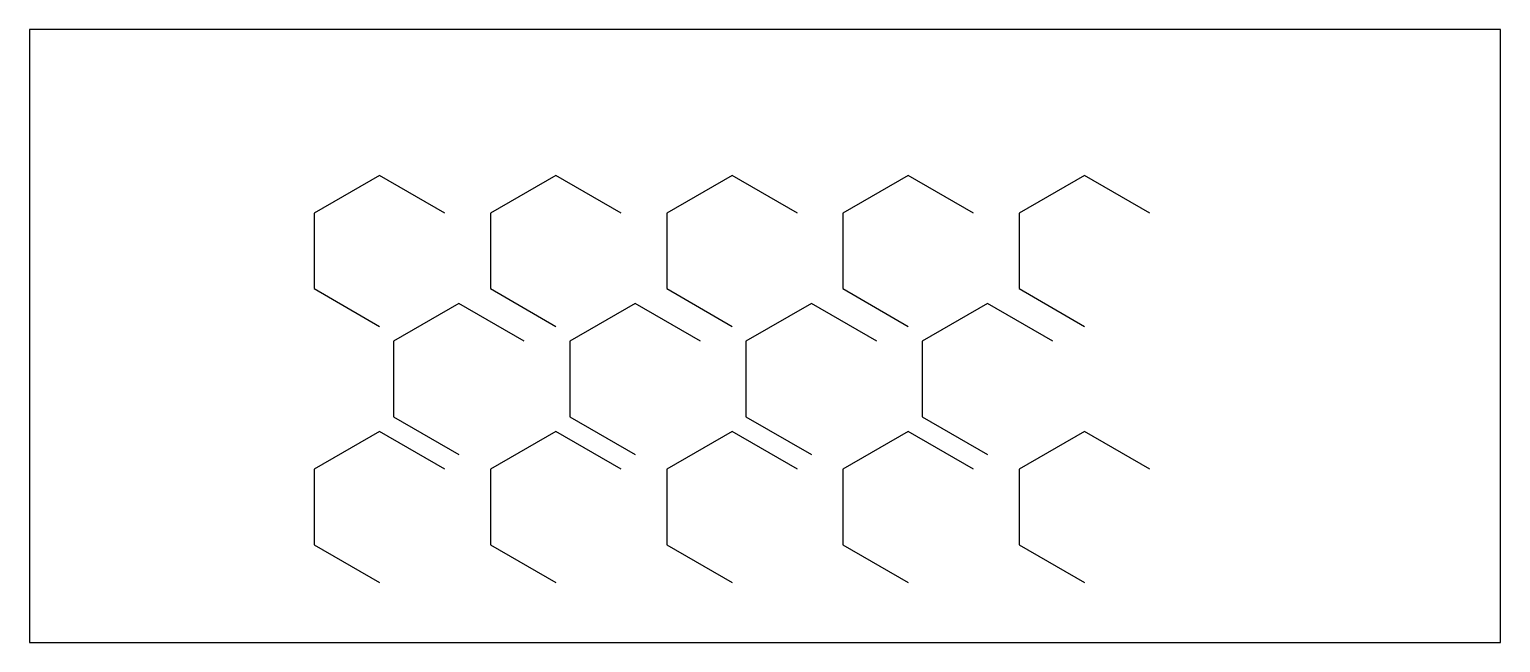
# Model space of a CAD drawing. Header units: millimetres. Extents: x 0 to 120, y 0 to 50.
import ezdxf

# ---------------------------------------------------------------- set-up
doc = ezdxf.new("R2010")
doc.units = ezdxf.units.MM
doc.layers.add('CUT', color=1, linetype='Continuous')

msp = doc.modelspace()

# ---------------------------------------------------------------- linework, layer by layer
at = {"layer": 'CUT'}
msp.add_lwpolyline([(120, 0), (120, 50), (0, 50), (0, 0), (120, 0)], close=True, dxfattribs=at)
for points in [[(33.89, 35.02), (28.56, 38.1), (23.23, 35.02), (23.23, 28.86), (28.56, 25.78)], [(48.27, 35.02), (42.94, 38.1), (37.6, 35.02), (37.6, 28.86), (42.94, 25.78)], [(62.65, 35.02), (57.31, 38.1), (51.98, 35.02), (51.98, 28.86), (57.31, 25.78)], [(77.02, 35.02), (71.69, 38.1), (66.35, 35.02), (66.35, 28.86), (71.69, 25.78)], [(91.4, 35.02), (86.06, 38.1), (80.73, 35.02), (80.73, 28.86), (86.06, 25.78)], [(40.36, 24.58), (35.03, 27.66), (29.69, 24.58), (29.69, 18.42), (35.03, 15.34)], [(54.74, 24.58), (49.4, 27.66), (44.07, 24.58), (44.07, 18.42), (49.4, 15.34)], [(69.11, 24.58), (63.78, 27.66), (58.45, 24.58), (58.45, 18.42), (63.78, 15.34)], [(83.49, 24.58), (78.16, 27.66), (72.82, 24.58), (72.82, 18.42), (78.16, 15.34)], [(33.89, 14.14), (28.56, 17.22), (23.23, 14.14), (23.23, 7.98), (28.56, 4.9)], [(48.27, 14.14), (42.94, 17.22), (37.6, 14.14), (37.6, 7.98), (42.94, 4.9)], [(62.65, 14.14), (57.31, 17.22), (51.98, 14.14), (51.98, 7.98), (57.31, 4.9)], [(77.02, 14.14), (71.69, 17.22), (66.35, 14.14), (66.35, 7.98), (71.69, 4.9)], [(91.4, 14.14), (86.06, 17.22), (80.73, 14.14), (80.73, 7.98), (86.06, 4.9)]]:
    msp.add_lwpolyline(points, dxfattribs=at)

doc.saveas('drawing.dxf')
